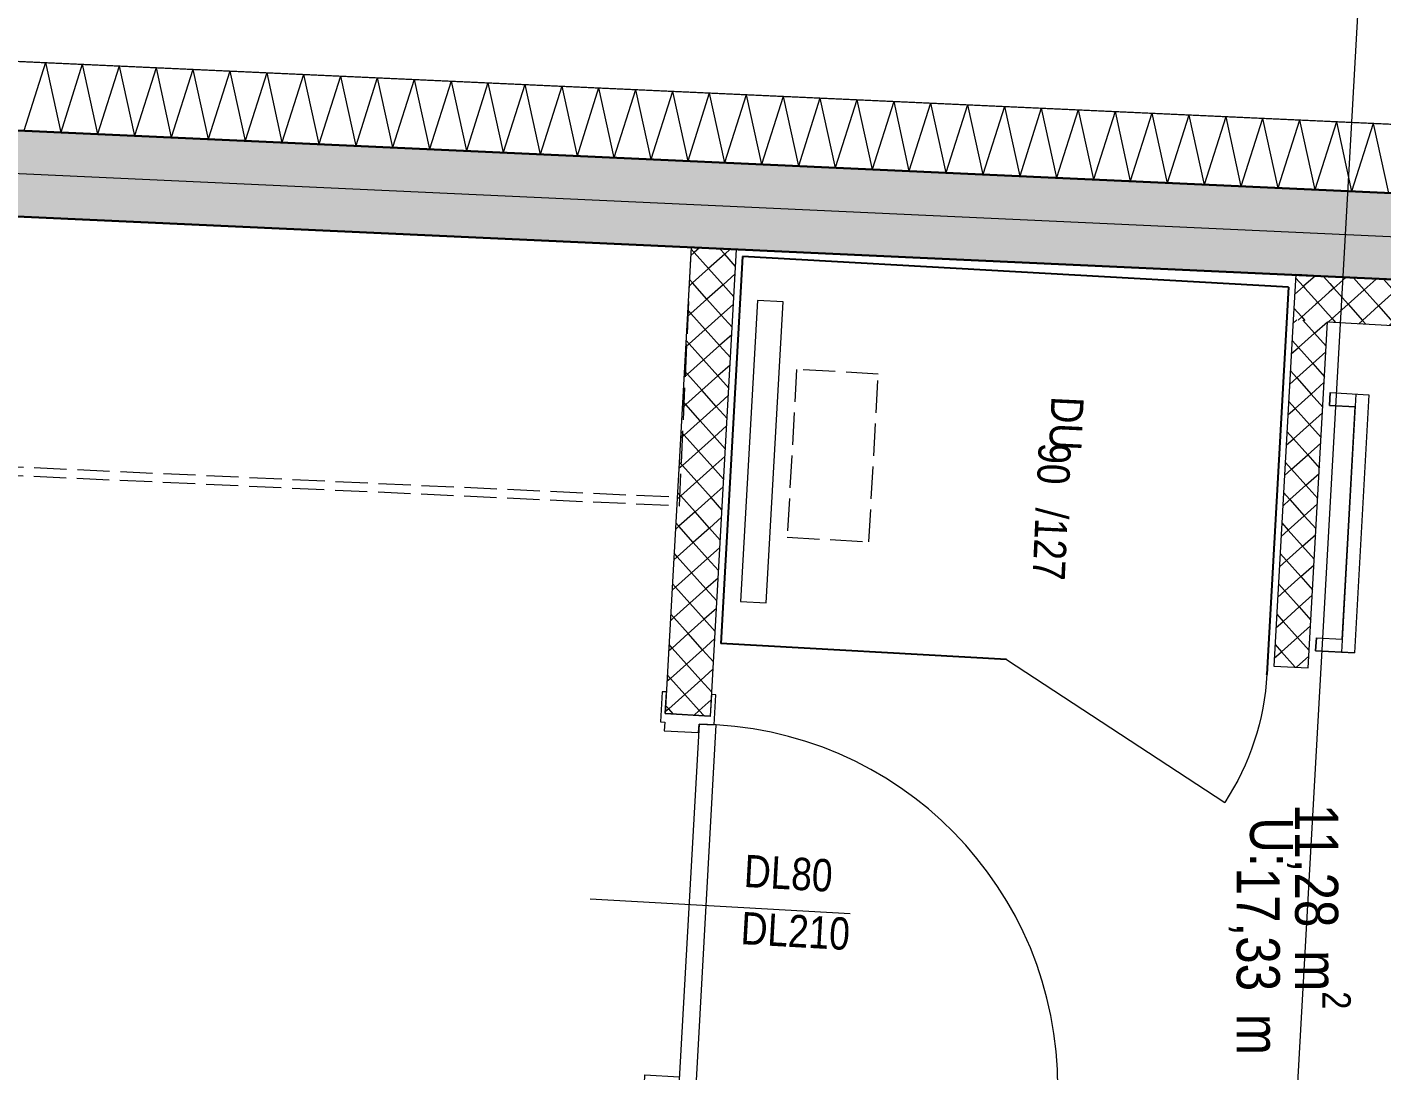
# Model space of a CAD drawing. Header units: metres. Extents: x -19025 to 34897, y -14024 to 26069.
# Drawn here: x -6193 to -3047, y 21378 to 23801 of the extents above; entities that cross this region are included whole.
import ezdxf
from ezdxf.enums import TextEntityAlignment as Align

# ---------------------------------------------------------------- set-up
doc = ezdxf.new("R2010")
doc.units = ezdxf.units.M
doc.header["$MEASUREMENT"] = 0
doc.linetypes.add('Strichlinie eng', pattern=[0.1, 0.075, -0.025])
for name, color, linetype in [('110 Wand Aussen', 7, 'Continuous'), ('11__100 Achsraster', 7, 'Continuous'), ('130 Wand Innen', 7, 'Continuous'), ('220 Bodenaufbau', 7, 'Continuous'), ('510 Moeblierung', 7, 'Continuous'), ('540 Sanitaer Text', 7, 'Continuous'), ('540 Sanitaereinrichtung', 7, 'Continuous'), ('810 Raumstempel', 7, 'Continuous'), ('Neubau_130 Wand Innen', 7, 'Continuous')]:
    doc.layers.add(name, color=color, linetype=linetype)
doc.styles.add('ERSTELLTER_STIL_1', font='ARIALN.TTF')
doc.styles.add('ERSTELLTER_STIL_2', font='ARIALNB.TTF')
doc.styles.add('ERSTELLTER_STIL_4', font='arialbd.ttf')
doc.linetypes.add('Grenze Bezirk', pattern='A,0,[2,22HAUS116_412 STG1 _ 2.DG_IndexB_2026-08-161.Shx,S=0.001587,R=0,X=0,Y=0],-0.25,0', length=0.25)
pattern_1 = [(221.78503, (0, 0), (-0.03331688, 0.03728251), [0.05, 0]), (311.78503, (0, 0), (0.03728251, 0.03331688), [0.05, 0])]
pattern_2 = [(131.79131, (0, 0), (0.03727885, 0.03332097), [0.05, 0]), (221.79131, (0, 0), (-0.03332097, 0.03727885), [0.05, 0])]

# ---------------------------------------------------------------- blocks, each defined once
blk = doc.blocks.new('Decke_1_1', base_point=(-12.5417, 13.2338))
at = {"layer": '220 Bodenaufbau', "color": 7, "linetype": 'Continuous', "lineweight": 13, "flags": 128}
blk.add_lwpolyline([(-2.3698, 16.6251), (-2.1874, 19.881), (-1.9359, 19.8669), (-1.6772, 24.4846), (-1.1455, 24.4548), (-0.9662, 27.6549), (-2.8954, 27.632), (-11.9163, 28.0447), (-12.2686, 21.76), (-12.482, 21.772), (-12.74, 17.1693)], dxfattribs=at)
blk = doc.blocks.new('Doppelbett 06 27[19]_1', base_point=(-9.2743, 24.1528))
at = {"layer": '510 Moeblierung', "color": 253, "linetype": 'Strichlinie eng', "lineweight": 9, "true_color": 0x9f9f9f}
for p, q in [((-10.0803, 26.3013), (-10.1978, 24.2046)), ((-8.2332, 26.1977), (-10.0803, 26.3013)), ((-10.052, 26.2696), (-10.1332, 24.8219)), ((-9.1584, 26.2195), (-10.052, 26.2696)), ((-8.2648, 26.1695), (-9.1584, 26.2195)), ((-8.3507, 24.101), (-8.2332, 26.1977)), ((-8.346, 24.7217), (-8.2648, 26.1695)), ((-10.1332, 24.8219), (-9.9635, 24.6321)), ((-10.1332, 24.8219), (-9.9534, 24.8118)), ((-9.9635, 24.6321), (-9.9534, 24.8118)), ((-8.5357, 24.5521), (-8.5257, 24.7318)), ((-8.346, 24.7217), (-8.5257, 24.7318)), ((-8.5357, 24.5521), (-8.346, 24.7217)), ((-9.9635, 24.6321), (-9.2496, 24.5921)), ((-9.2496, 24.5921), (-8.5357, 24.5521)), ((-10.6802, 24.5321), (-10.697, 24.2325)), ((-10.181, 24.5041), (-10.6802, 24.5321)), ((-10.1978, 24.2046), (-10.181, 24.5041)), ((-8.3339, 24.4005), (-8.3507, 24.101)), ((-7.8347, 24.3726), (-8.3339, 24.4005)), ((-7.8515, 24.073), (-7.8347, 24.3726)), ((-10.697, 24.2325), (-10.1978, 24.2046)), ((-10.1978, 24.2046), (-8.3507, 24.101)), ((-8.3507, 24.101), (-7.8515, 24.073))]:
    blk.add_line(p, q, dxfattribs=at)
at = {"layer": '510 Moeblierung', "color": 253, "linetype": 'Strichlinie eng', "lineweight": 9, "true_color": 0x9f9f9f, "flags": 128}
for points in [[(-9.9635, 24.6321), (-10.0012, 24.6743), (-10.111, 24.6805), (-10.1345, 24.2611), (-9.3308, 24.2161), (-9.3095, 24.5955)], [(-9.1897, 24.5887), (-9.211, 24.2093), (-8.4073, 24.1643), (-8.3837, 24.5836), (-8.4936, 24.5898), (-8.5357, 24.5521)]]:
    blk.add_lwpolyline(points, close=True, dxfattribs=at)
blk = doc.blocks.new('Garderobe 01 27[38]_1', base_point=(-9.727, 27.1437))
at = {"layer": '510 Moeblierung', "color": 253, "linetype": 'Strichlinie eng', "lineweight": 9, "true_color": 0x9f9f9f}
blk.add_line((-9.7261, 27.1637), (-6.4288, 27.0128), dxfattribs=at)
at = {"layer": '510 Moeblierung', "color": 253, "linetype": 'Strichlinie eng', "lineweight": 9, "true_color": 0x9f9f9f, "flags": 128}
blk.add_lwpolyline([(-9.727, 27.1437), (-6.4298, 26.9928), (-6.4023, 27.5922), (-9.6996, 27.743)], close=True, dxfattribs=at)
blk = doc.blocks.new('Bad_033_27_1', base_point=(-4.2395, 25.9913))
at = {"layer": '810 Raumstempel', "color": 7, "lineweight": 13, "char_height": 0.1, "attachment_point": 1, "rotation": 270, "style": 'ERSTELLTER_STIL_1'}
for s, insert in [('\\A1;{\\pql;\\pt0,0.05;\\fArial Narrow|b0|i0|c0|p0;\\W1.000000;11,28\\fArial Narrow|b0|i0|c0|p0;\\W1.000000;\\A1{\\H.66x;\\S^  ;}\\fArial Narrow|b0|i0|c0|p0;\\W1.000000; m\\fArial Narrow|b0|i0|c0|p0;\\W1.000000;\\A1{\\H.66x;\\S2^  ;}}', (-4.8709, 26.301)), ('\\A1;{\\pql;\\pt0,0.05;\\fArial Narrow|b0|i0|c0|p0;\\W1.000000;17,33\\fArial Narrow|b0|i0|c0|p0;\\W1.000000;\\A1{\\H.66x;\\S^  ;}\\fArial Narrow|b0|i0|c0|p0;\\W1.000000; m\\fArial Narrow|b0|i0|c0|p0;\\W1.000000;\\A1{\\H.66x;\\S^  ;}}', (-5.0357, 26.153))]:
    blk.add_mtext(s, dxfattribs=dict(at, insert=insert))
at = {"layer": '810 Raumstempel', "color": 7, "lineweight": 13}
for tag, height, style, p in [('DUMMY_892', 0.1, 'ERSTELLTER_STIL_1', (-4.8401, 26.301)), ('DUMMY_891', 0.1, 'ERSTELLTER_STIL_1', (-4.6754, 26.301)), ('perimeterCode', 0.1, 'ERSTELLTER_STIL_1', (-5.0048, 26.2697)), ('stFloorCovering', 0.1, 'ERSTELLTER_STIL_1', (-4.6754, 26.2697)), ('ROOM_NAME', 0.125, 'ERSTELLTER_STIL_2', (-4.4695, 26.2619)), ('DUMMY_890', 0.125, 'ERSTELLTER_STIL_2', (-4.4695, 26.0276))]:
    blk.add_attdef(tag, text='', height=height, rotation=270, dxfattribs=dict(at, style=style)).set_placement(p, align=Align.TOP_LEFT)
blk = doc.blocks.new('Wand_88_1', base_point=(-4.9987, 27.5293))
at = {"layer": '130 Wand Innen', "linetype": 'Continuous', "lineweight": 13, "true_color": 0xa7a7a7}
h = blk.add_hatch(dxfattribs=at)
h.set_pattern_fill('GIPSKARTONWAND_0001', color=253, style=0, pattern_type=2)
h.set_pattern_definition(pattern_1)
h.paths.add_polyline_path([(-4.9987, 27.5293), (-5.0046, 27.4245), (-4.9247, 27.42)])
h = blk.add_hatch(dxfattribs=at)
h.set_pattern_fill('GIPSKARTONWAND_0001', color=253, style=0, pattern_type=2)
h.set_pattern_definition(pattern_1)
h.paths.add_polyline_path([(-4.9188, 27.5248), (-4.9987, 27.5293), (-4.9247, 27.42)])
h = blk.add_hatch(dxfattribs=at)
h.set_pattern_fill('GIPSKARTONWAND_0001', color=253, style=0, pattern_type=2)
h.set_pattern_definition(pattern_1)
h.paths.add_polyline_path([(-4.9247, 27.42), (-2.1905, 27.2664), (-2.1846, 27.3713), (-4.9188, 27.5248)])
at = {"layer": '130 Wand Innen', "color": 7, "linetype": 'Continuous', "lineweight": 13, "flags": 128}
for points in [[(-4.9987, 27.5293), (-5.0046, 27.4245)], [(-2.1846, 27.3713), (-4.9987, 27.5293)], [(-4.9247, 27.42), (-2.1905, 27.2664)], [(-2.1846, 27.3713), (-2.1905, 27.2664)]]:
    blk.add_lwpolyline(points, dxfattribs=at)
blk = doc.blocks.new('Wand_115_1', base_point=(-4.9987, 27.5293))
at = {"layer": 'Neubau_130 Wand Innen', "linetype": 'Continuous', "lineweight": 13, "true_color": 0xa7a7a7}
h = blk.add_hatch(dxfattribs=at)
h.set_pattern_fill('GIPSKARTONWAND_0001', color=253, style=0, pattern_type=2)
h.set_pattern_definition([(311.79405, (0, 0), (0.03727726, 0.03332275), [0.05, 0]), (41.79405, (0, 0), (-0.03332275, 0.03727726), [0.05, 0])])
h.paths.add_polyline_path([(-5.0046, 27.4245), (-5.0496, 26.6208), (-4.9697, 26.6163), (-4.9247, 27.42)])
at = {"layer": 'Neubau_130 Wand Innen', "color": 7, "linetype": 'Continuous', "lineweight": 13, "flags": 128}
for points in [[(-5.0046, 27.4245), (-5.0496, 26.6208)], [(-4.9697, 26.6163), (-4.9247, 27.42)], [(-5.0496, 26.6208), (-4.9697, 26.6163)]]:
    blk.add_lwpolyline(points, dxfattribs=at)
blk = doc.blocks.new('Zargentür 1-Fl 27_12')
at = {"layer": 'Neubau_130 Wand Innen', "color": 7, "linetype": 'Continuous', "lineweight": 13}
for p, q in [((0.42, 0.015), (0.42, 0.855)), ((-0.42, 0.01), (-0.49, 0.01)), ((-0.49, 0.01), (-0.49, 0)), ((-0.49, 0), (-0.44, 0)), ((-0.44, 0), (-0.44, -0.105)), ((-0.44, -0.105), (-0.44, 0)), ((-0.44, -0.105), (-0.44, 0)), ((-0.42, 0.015), (-0.42, -0.025)), ((0.42, 0.015), (-0.42, 0.015)), ((-0.42, -0.025), (-0.42, 0.01)), ((0.42, -0.025), (0.42, 0.015)), ((0.42, -0.025), (0.42, 0.01)), ((0.42, 0.01), (0.49, 0.01)), ((0.49, 0), (0.44, 0)), ((0.44, 0), (0.44, -0.105)), ((0.44, -0.105), (0.44, 0)), ((0.44, -0.105), (0.44, 0)), ((0.49, 0.01), (0.49, 0)), ((-0.4, -0.025), (-0.42, -0.025)), ((-0.42, -0.025), (0.42, -0.025)), ((-0.4, -0.105), (-0.4, -0.025)), ((0.4, -0.105), (0.4, -0.025)), ((0.4, -0.025), (0.42, -0.025)), ((-0.44, -0.105), (-0.49, -0.105)), ((-0.49, -0.105), (-0.49, -0.115)), ((-0.49, -0.115), (-0.42, -0.115)), ((-0.42, -0.115), (-0.42, -0.105)), ((-0.42, -0.105), (-0.4, -0.105)), ((0.42, -0.105), (0.4, -0.105)), ((0.42, -0.115), (0.42, -0.105)), ((0.49, -0.115), (0.42, -0.115)), ((0.44, -0.105), (0.49, -0.105)), ((0.49, -0.105), (0.49, -0.115))]:
    blk.add_line(p, q, dxfattribs=at)
blk.add_arc((0.42, 0.015), 0.84, 90, 180, dxfattribs=at)
blk = doc.blocks.new('T Marker 21_16')
at = {"layer": 'Neubau_130 Wand Innen', "color": 7, "linetype": 'Continuous', "lineweight": 13}
blk.add_line((0, -0.455), (0, 0.15), dxfattribs=at)
at = {"layer": 'Neubau_130 Wand Innen', "color": 7, "lineweight": 13, "style": 'ERSTELLTER_STIL_1'}
for tag, p in [('gs_width_select_pref_50_1', (-0.13, -0.182)), ('gs_width_select_pref_50_0', (0.0029, -0.182))]:
    blk.add_attdef(tag, text='', height=0.075, rotation=270, dxfattribs=at).set_placement(p, align=Align.BOTTOM_LEFT)
blk = doc.blocks.new('Wand_116_1', base_point=(-6.4135, 25.5163))
at = {"layer": '130 Wand Innen', "linetype": 'Continuous', "lineweight": 13, "true_color": 0xa7a7a7}
h = blk.add_hatch(dxfattribs=at)
h.set_pattern_fill('GIPSKARTONWAND_0001', color=253, style=0, pattern_type=2)
h.set_pattern_definition(pattern_2)
h.paths.add_polyline_path([(-6.4023, 27.5922), (-6.463, 26.5107), (-6.3581, 26.5048), (-6.2974, 27.5874)])
h = blk.add_hatch(dxfattribs=at)
h.set_pattern_fill('GIPSKARTONWAND_0001', color=253, style=0, pattern_type=2)
h.set_pattern_definition(pattern_2)
h.paths.add_polyline_path([(-6.5184, 25.5222), (-6.4135, 25.5163), (-6.4074, 25.6262), (-6.5122, 25.6321)])
at = {"layer": '130 Wand Innen', "color": 7, "linetype": 'Continuous', "lineweight": 13}
for p, q in [((-6.463, 26.5107), (-6.3581, 26.5048)), ((-6.5122, 25.6321), (-6.4074, 25.6262))]:
    blk.add_line(p, q, dxfattribs=at)
at = {"layer": '130 Wand Innen', "color": 7, "linetype": 'Continuous', "lineweight": 13, "flags": 128}
for points in [[(-6.4023, 27.5922), (-6.463, 26.5107)], [(-6.2974, 27.5874), (-6.4023, 27.5922)], [(-6.3581, 26.5048), (-6.2974, 27.5874)], [(-6.5122, 25.6321), (-6.5184, 25.5222)], [(-6.4135, 25.5163), (-6.4074, 25.6262)]]:
    blk.add_lwpolyline(points, dxfattribs=at)
at = {"layer": 'Neubau_130 Wand Innen', "color": 7, "linetype": 'Continuous', "lineweight": 13, "rotation": 266.7913142487869}
blk.add_blockref('Zargentür 1-Fl 27_12', (-6.3828, 26.0655), dxfattribs=at)
at = {"layer": 'Neubau_130 Wand Innen', "color": 7, "lineweight": 13}
ref = blk.add_blockref('T Marker 21_16', (-6.4876, 26.0714), dxfattribs=dict(at, rotation=86.79131424878695))
ref.add_attrib('gs_width_select_pref_50', 'DL80', dxfattribs={"color": 7, "lineweight": 13, "height": 0.075, "rotation": 356.7913, "style": 'ERSTELLTER_STIL_1'}).set_placement((-6.2827, 26.0858), align=Align.BOTTOM_LEFT)
ref.add_attrib('gs_width_select_pref_50_1', 'DL210', dxfattribs={"color": 7, "lineweight": 13, "height": 0.075, "rotation": 356.7913, "style": 'ERSTELLTER_STIL_1'}).set_placement((-6.2902, 25.9531), align=Align.BOTTOM_LEFT)
blk = doc.blocks.new('Standard-Rastermarker_3')
at = {"layer": '11__100 Achsraster', "color": 8, "linetype": 'Grenze Bezirk', "lineweight": 5}
blk.add_line((1, 0), (10.5964, 0), dxfattribs=at)
at = {"layer": '11__100 Achsraster', "color": 8, "lineweight": 5, "style": 'ERSTELLTER_STIL_4'}
blk.add_attdef('AC_MarkerText_1', text='', height=0.2, rotation=183.2085, dxfattribs=at).set_placement((11.8545, -0.1912), align=Align.TOP_CENTER)
blk = doc.blocks.new('Dusche variabel Glorit 2021')
at = {"layer": '540 Sanitaereinrichtung', "color": 7, "linetype": 'Continuous', "lineweight": 25}
for p, q in [((0, 0), (0.9, 0)), ((0, -1.27), (0, 0)), ((0.9, -0.664), (0.9, 0)), ((0, -1.27), (0.9, -1.27))]:
    blk.add_line(p, q, dxfattribs=at)
at = {"layer": '540 Sanitaereinrichtung', "color": 7, "linetype": 'Continuous', "lineweight": 13}
for p, q in [((0.1, -0.04), (0.8, -0.04)), ((0.1, -0.1), (0.1, -0.04)), ((0.8, -0.04), (0.8, -0.1)), ((0.8, -0.1), (0.1, -0.1)), ((0.9, -0.664), (1.203, -1.1888))]:
    blk.add_line(p, q, dxfattribs=at)
at = {"layer": '540 Sanitaereinrichtung', "color": 7, "linetype": 'Strichlinie eng', "lineweight": 13}
for p, q in [((0.255, -0.14), (0.645, -0.14)), ((0.255, -0.33), (0.255, -0.14)), ((0.645, -0.14), (0.645, -0.33)), ((0.645, -0.33), (0.255, -0.33))]:
    blk.add_line(p, q, dxfattribs=at)
at = {"layer": '540 Sanitaereinrichtung', "color": 7, "linetype": 'Continuous', "lineweight": 13}
blk.add_arc((0.9, -0.664), 0.606, 270, 300, dxfattribs=at)
at = {"layer": '540 Sanitaereinrichtung', "color": 7, "linetype": 'Continuous', "lineweight": 25}
blk.add_point((0.9, -1.27), dxfattribs=at)
blk = doc.blocks.new('Heizkörper 3 27')
at = {"layer": '540 Sanitaereinrichtung', "color": 7, "linetype": 'Continuous', "lineweight": 13}
for p, q in [((0, 0.09), (0, 0)), ((0, 0.09), (0.03, 0.09)), ((0.03, 0.09), (0.03, 0.03)), ((0.57, 0.09), (0.57, 0.03)), ((0.57, 0.09), (0.6, 0.09)), ((0.6, 0.09), (0.6, 0)), ((0, 0.03), (0.6, 0.03)), ((0, 0), (0.6, 0))]:
    blk.add_line(p, q, dxfattribs=at)
at = {"layer": '540 Sanitaereinrichtung', "color": 7, "linetype": 'Continuous', "lineweight": 13, "flags": 128}
blk.add_lwpolyline([(0, 0.09), (0, 0), (0.6, 0), (0.6, 0.09), (0.57, 0.09), (0.57, 0.03), (0.03, 0.03), (0.03, 0.09)], close=True, dxfattribs=at)
blk = doc.blocks.new('Etikett_6_1', base_point=(-5.5618, 27.0741))
at = {"layer": '540 Sanitaer Text', "color": 7, "lineweight": 13, "insert": (-5.5202, 27.1361), "char_height": 0.075, "attachment_point": 1, "rotation": 267.2901, "style": 'ERSTELLTER_STIL_1'}
blk.add_mtext('\\A1;{\\pql;\\pt0,1;\\fArial Narrow|b0|i0|c0|p0;\\W1.000000;90\\fArial Narrow|b0|i0|c0|p0;\\W1.000000;\\A1{\\H.66x;\\S^  ;}\\fArial Narrow|b0|i0|c0|p0;\\W1.000000;\\fArial Narrow|b0|i0|c0|p0;\\W1.000000;\\A1{\\H.66x;\\S^  ;}\\fArial Narrow|b0|i0|c0|p0;\\W1.000000; /\\fArial Narrow|b0|i0|c0|p0;\\W1.000000;\\fArial Narrow|b0|i0|c0|p0;\\W1.000000;\\fArial Narrow|b0|i0|c0|p0;\\W1.000000;\\fArial Narrow|b0|i0|c0|p0;\\W1.000000;\\fArial Narrow|b0|i0|c0|p0;\\W1.000000;127\\fArial Narrow|b0|i0|c0|p0;\\W1.000000;\\A1{\\H.66x;\\S^  ;}\\fArial Narrow|b0|i0|c0|p0;\\W1.000000;\\fArial Narrow|b0|i0|c0|p0;\\W1.000000;\\A1{\\H.66x;\\S^  ;}\\fArial Narrow|b0|i0|c0|p0;\\W1.000000;\\fArial Narrow|b0|i0|c0|p0;\\W1.000000;\\fArial Narrow|b0|i0|c0|p0;\\W1.000000;\\fArial Narrow|b0|i0|c0|p0;\\W1.000000;\\fArial Narrow|b0|i0|c0|p0;\\W1.000000;\\fArial Narrow|b0|i0|c0|p0;\\W1.000000;\\fArial Narrow|b0|i0|c0|p0;\\W1.000000;\\A1{\\H.66x;\\S^  ;}\\fArial Narrow|b0|i0|c0|p0;\\W1.000000;\\fArial Narrow|b0|i0|c0|p0;\\W1.000000;\\A1{\\H.66x;\\S^  ;}\\fArial Narrow|b0|i0|c0|p0;\\W1.000000;\\fArial Narrow|b0|i0|c0|p0;\\W1.000000;\\fArial Narrow|b0|i0|c0|p0;\\W1.000000;\\fArial Narrow|b0|i0|c0|p0;\\W1.000000;\\fArial Narrow|b0|i0|c0|p0;\\W1.000000;\\fArial Narrow|b0|i0|c0|p0;\\W1.000000;\\fArial Narrow|b0|i0|c0|p0;\\W1.000000;\\A1{\\H.66x;\\S^  ;}\\fArial Narrow|b0|i0|c0|p0;\\W1.000000;\\fArial Narrow|b0|i0|c0|p0;\\W1.000000;\\A1{\\H.66x;\\S^  ;}\\fArial Narrow|b0|i0|c0|p0;\\W1.000000;\\fArial Narrow|b0|i0|c0|p0;\\W1.000000;\\fArial Narrow|b0|i0|c0|p0;\\W1.000000;\\fArial Narrow|b0|i0|c0|p0;\\W1.000000;\\fArial Narrow|b0|i0|c0|p0;\\W1.000000;\\fArial Narrow|b0|i0|c0|p0;\\W1.000000;\\fArial Narrow|b0|i0|c0|p0;\\W1.000000;\\A1{\\H.66x;\\S^  ;}\\fArial Narrow|b0|i0|c0|p0;\\W1.000000;\\fArial Narrow|b0|i0|c0|p0;\\W1.000000;\\A1{\\H.66x;\\S^  ;}\\fArial Narrow|b0|i0|c0|p0;\\W1.000000;\\fArial Narrow|b0|i0|c0|p0;\\W1.000000;\\fArial Narrow|b0|i0|c0|p0;\\W1.000000;\\fArial Narrow|b0|i0|c0|p0;\\W1.000000;\\fArial Narrow|b0|i0|c0|p0;\\W1.000000;\\fArial Narrow|b0|i0|c0|p0;\\W1.000000;\\fArial Narrow|b0|i0|c0|p0;\\W1.000000;\\A1{\\H.66x;\\S^  ;}\\fArial Narrow|b0|i0|c0|p0;\\W1.000000;}', dxfattribs=at)
at = {"layer": '540 Sanitaer Text', "color": 7, "lineweight": 13, "style": 'ERSTELLTER_STIL_1'}
blk.add_attdef('sDescriptionDimension', text='', height=0.075, rotation=267.2901, dxfattribs=at).set_placement((-5.4908, 27.2442), align=Align.TOP_LEFT)
blk = doc.blocks.new('*X629')
at = {"layer": '110 Wand Aussen', "color": 7, "linetype": 'Continuous', "lineweight": 5}
for p, q in [((-7.9023, 28.0212), (-7.9525, 27.8633)), ((-7.9023, 28.0212), (-7.8668, 27.8594)), ((-7.8167, 28.0173), (-7.8668, 27.8594)), ((-7.8167, 28.0173), (-7.7812, 27.8555)), ((-7.731, 28.0133), (-7.7812, 27.8555)), ((-7.731, 28.0133), (-7.6955, 27.8515)), ((-7.6454, 28.0094), (-7.6955, 27.8515)), ((-7.6454, 28.0094), (-7.6099, 27.8476)), ((-7.5597, 28.0055), (-7.6099, 27.8476)), ((-7.5597, 28.0055), (-7.5242, 27.8437)), ((-7.4741, 28.0016), (-7.5242, 27.8437)), ((-7.4741, 28.0016), (-7.4386, 27.8398)), ((-7.3884, 27.9977), (-7.4386, 27.8398)), ((-7.3884, 27.9977), (-7.3529, 27.8359)), ((-7.3028, 27.9937), (-7.3529, 27.8359)), ((-7.3028, 27.9937), (-7.2672, 27.832)), ((-7.2171, 27.9898), (-7.2672, 27.832)), ((-7.2171, 27.9898), (-7.1816, 27.828)), ((-7.1315, 27.9859), (-7.1816, 27.828)), ((-7.1315, 27.9859), (-7.0959, 27.8241)), ((-7.0458, 27.982), (-7.0959, 27.8241)), ((-7.0458, 27.982), (-7.0103, 27.8202)), ((-6.9601, 27.9781), (-7.0103, 27.8202)), ((-6.9601, 27.9781), (-6.9246, 27.8163)), ((-6.8745, 27.9742), (-6.9246, 27.8163)), ((-6.8745, 27.9742), (-6.839, 27.8124)), ((-6.7888, 27.9702), (-6.839, 27.8124)), ((-6.7888, 27.9702), (-6.7533, 27.8084)), ((-6.7032, 27.9663), (-6.7533, 27.8084)), ((-6.7032, 27.9663), (-6.6677, 27.8045)), ((-6.6175, 27.9624), (-6.6677, 27.8045)), ((-6.6175, 27.9624), (-6.582, 27.8006)), ((-6.5319, 27.9585), (-6.582, 27.8006)), ((-6.5319, 27.9585), (-6.4964, 27.7967)), ((-6.4462, 27.9546), (-6.4964, 27.7967)), ((-6.4462, 27.9546), (-6.4107, 27.7928)), ((-6.3606, 27.9506), (-6.4107, 27.7928)), ((-6.3606, 27.9506), (-6.3251, 27.7889)), ((-6.2749, 27.9467), (-6.3251, 27.7889)), ((-6.2749, 27.9467), (-6.2394, 27.7849)), ((-6.1893, 27.9428), (-6.2394, 27.7849)), ((-6.1893, 27.9428), (-6.1537, 27.781)), ((-6.1036, 27.9389), (-6.1537, 27.781)), ((-6.1036, 27.9389), (-6.0681, 27.7771)), ((-6.018, 27.935), (-6.0681, 27.7771)), ((-6.018, 27.935), (-5.9824, 27.7732)), ((-5.9323, 27.9311), (-5.9824, 27.7732)), ((-5.9323, 27.9311), (-5.8968, 27.7693)), ((-5.8466, 27.9271), (-5.8968, 27.7693)), ((-5.8466, 27.9271), (-5.8111, 27.7653)), ((-5.761, 27.9232), (-5.8111, 27.7653)), ((-5.761, 27.9232), (-5.7255, 27.7614)), ((-5.6753, 27.9193), (-5.7255, 27.7614)), ((-5.6753, 27.9193), (-5.6398, 27.7575)), ((-5.5897, 27.9154), (-5.6398, 27.7575)), ((-5.5897, 27.9154), (-5.5542, 27.7536)), ((-5.504, 27.9115), (-5.5542, 27.7536)), ((-5.504, 27.9115), (-5.4685, 27.7497)), ((-5.4184, 27.9075), (-5.4685, 27.7497)), ((-5.4184, 27.9075), (-5.3829, 27.7458)), ((-5.3327, 27.9036), (-5.3829, 27.7458)), ((-5.3327, 27.9036), (-5.2972, 27.7418)), ((-5.2471, 27.8997), (-5.2972, 27.7418)), ((-5.2471, 27.8997), (-5.2115, 27.7379)), ((-5.1614, 27.8958), (-5.2115, 27.7379)), ((-5.1614, 27.8958), (-5.1259, 27.734)), ((-5.0758, 27.8919), (-5.1259, 27.734)), ((-5.0758, 27.8919), (-5.0402, 27.7301)), ((-4.9901, 27.888), (-5.0402, 27.7301)), ((-4.9901, 27.888), (-4.9546, 27.7262)), ((-4.9044, 27.884), (-4.9546, 27.7262)), ((-4.9044, 27.884), (-4.8689, 27.7222)), ((-4.8188, 27.8801), (-4.8689, 27.7222)), ((-4.8188, 27.8801), (-4.7833, 27.7183))]:
    blk.add_line(p, q, dxfattribs=at)
blk = doc.blocks.new('Wand_147_1', base_point=(-2.8904, 27.6317))
at = {"layer": '110 Wand Aussen', "linetype": 'Continuous', "lineweight": 0, "true_color": 0x000000}
h = blk.add_hatch(dxfattribs=at)
h.set_pattern_fill('BETON__BEWEHRT_SN46_0001', color=18, style=0, pattern_type=2)
h.set_pattern_definition([(45, (0, 0), (-0.04596194, 0.04596194), [0.0195, -0.013]), (45, (-0.02298, 0.02298), (-0.04596194, 0.04596194), [0.065, 0])])
h.paths.add_polyline_path([(-2.8904, 27.6317), (-12.6964, 28.0803), (-12.7055, 27.8805), (-2.8938, 27.4317)])
at = {"layer": '110 Wand Aussen', "color": 7, "linetype": 'Continuous', "lineweight": 30}
blk.add_line((-2.8904, 27.6317), (-12.6964, 28.0803), dxfattribs=at)
at = {"layer": '110 Wand Aussen', "color": 7, "linetype": 'Continuous', "lineweight": 13, "flags": 128}
blk.add_lwpolyline([(-2.8877, 27.7918), (-12.6891, 28.2401)], dxfattribs=at)
at = {"layer": '110 Wand Aussen', "color": 7, "linetype": 'Continuous', "lineweight": 30, "flags": 128}
blk.add_lwpolyline([(-12.7055, 27.8805), (-2.8938, 27.4317)], dxfattribs=at)
at = {"layer": '110 Wand Aussen', "color": 7, "lineweight": 30}
blk.add_blockref('*X629', (0, 0), dxfattribs=at)
blk = doc.blocks.new('Standard-Rastermarker_25')
at = {"layer": '11__100 Achsraster', "color": 8, "linetype": 'Grenze Bezirk', "lineweight": 5}
blk.add_line((1.0409, 0), (15.2329, 0), dxfattribs=at)
blk = doc.blocks.new('Standard-Rastermarker_26')
at = {"layer": '11__100 Achsraster', "color": 8, "linetype": 'Grenze Bezirk', "lineweight": 5}
blk.add_line((1.0409, 0), (17.1989, 0), dxfattribs=at)
at = {"layer": '11__100 Achsraster', "color": 8, "lineweight": 5, "style": 'ERSTELLTER_STIL_4'}
blk.add_attdef('AC_MarkerText_1', text='', height=0.2, rotation=272.6192, dxfattribs=at).set_placement((-0.1044, -0.0391), align=Align.TOP_CENTER)

msp = doc.modelspace()

# ---------------------------------------------------------------- block references
at = {"layer": '110 Wand Aussen', "color": 7, "lineweight": 30, "xscale": 1000, "yscale": 1000, "zscale": 1000}
msp.add_blockref('Wand_147_1', (-1139.068, 23328.671), dxfattribs=at)
at = {"layer": '11__100 Achsraster', "color": 7, "linetype": 'Continuous', "lineweight": 18, "xscale": 1000, "yscale": 1000, "zscale": 1000}
for name, p, rotation in [('Standard-Rastermarker_3', (-3655.692, 13977.554), 86.79148360019725), ('Standard-Rastermarker_26', (-18511.319, 24023.262), 357.3808238180971), ('Standard-Rastermarker_25', (-16535.575, 24193.154), 357.3808238180971)]:
    msp.add_blockref(name, p, dxfattribs=dict(at, rotation=rotation))
at = {"layer": '130 Wand Innen', "color": 7, "lineweight": 30, "xscale": 1000, "yscale": 1000, "zscale": 1000}
for name, p in [('Wand_116_1', (-4662.208, 21213.282)), ('Wand_88_1', (-3247.365, 23226.26))]:
    msp.add_blockref(name, p, dxfattribs=at)
at = {"layer": '220 Bodenaufbau', "color": 7, "linetype": 'Continuous', "lineweight": 13, "xscale": 1000, "yscale": 1000, "zscale": 1000}
msp.add_blockref('Decke_1_1', (-10790.357, 8930.711), dxfattribs=at)
at = {"layer": '510 Moeblierung', "color": 253, "linetype": 'Strichlinie eng', "lineweight": 9, "true_color": 0x9f9f9f, "xscale": 1000, "yscale": 1000, "zscale": 1000}
for name, p in [('Garderobe 01 27[38]_1', (-7975.668, 22840.609)), ('Doppelbett 06 27[19]_1', (-7522.926, 19849.725))]:
    msp.add_blockref(name, p, dxfattribs=at)
at = {"layer": '540 Sanitaer Text', "color": 7, "linetype": 'Continuous', "lineweight": 13, "xscale": 1000, "yscale": 1000, "zscale": 1000}
msp.add_blockref('Etikett_6_1', (-3810.492, 22770.993), dxfattribs=at).add_auto_attribs({'sDescriptionDimension': 'DU'})
at = {"layer": '540 Sanitaereinrichtung', "color": 7, "linetype": 'Continuous', "lineweight": 13, "xscale": -999.9999999999995, "yscale": 1000, "zscale": 1000, "rotation": 86.79131424878707}
for name, p in [('Dusche variabel Glorit 2021', (-4531.965, 23268.538)), ('Heizkörper 3 27', (-3077.68, 22947.408))]:
    msp.add_blockref(name, p, dxfattribs=at)
at = {"layer": '810 Raumstempel', "color": 7, "linetype": 'Continuous', "lineweight": 13, "xscale": 1000, "yscale": 1000, "zscale": 1000}
msp.add_blockref('Bad_033_27_1', (-2488.204, 21688.247), dxfattribs=at).add_auto_attribs({'ROOM_NAME': 'Bad', 'stFloorCovering': 'Fliesen', 'perimeterCode': 'U: '})
at = {"layer": 'Neubau_130 Wand Innen', "color": 7, "lineweight": 30, "xscale": 1000, "yscale": 1000, "zscale": 1000}
msp.add_blockref('Wand_115_1', (-3247.365, 23226.26), dxfattribs=at)

doc.saveas('drawing.dxf')
